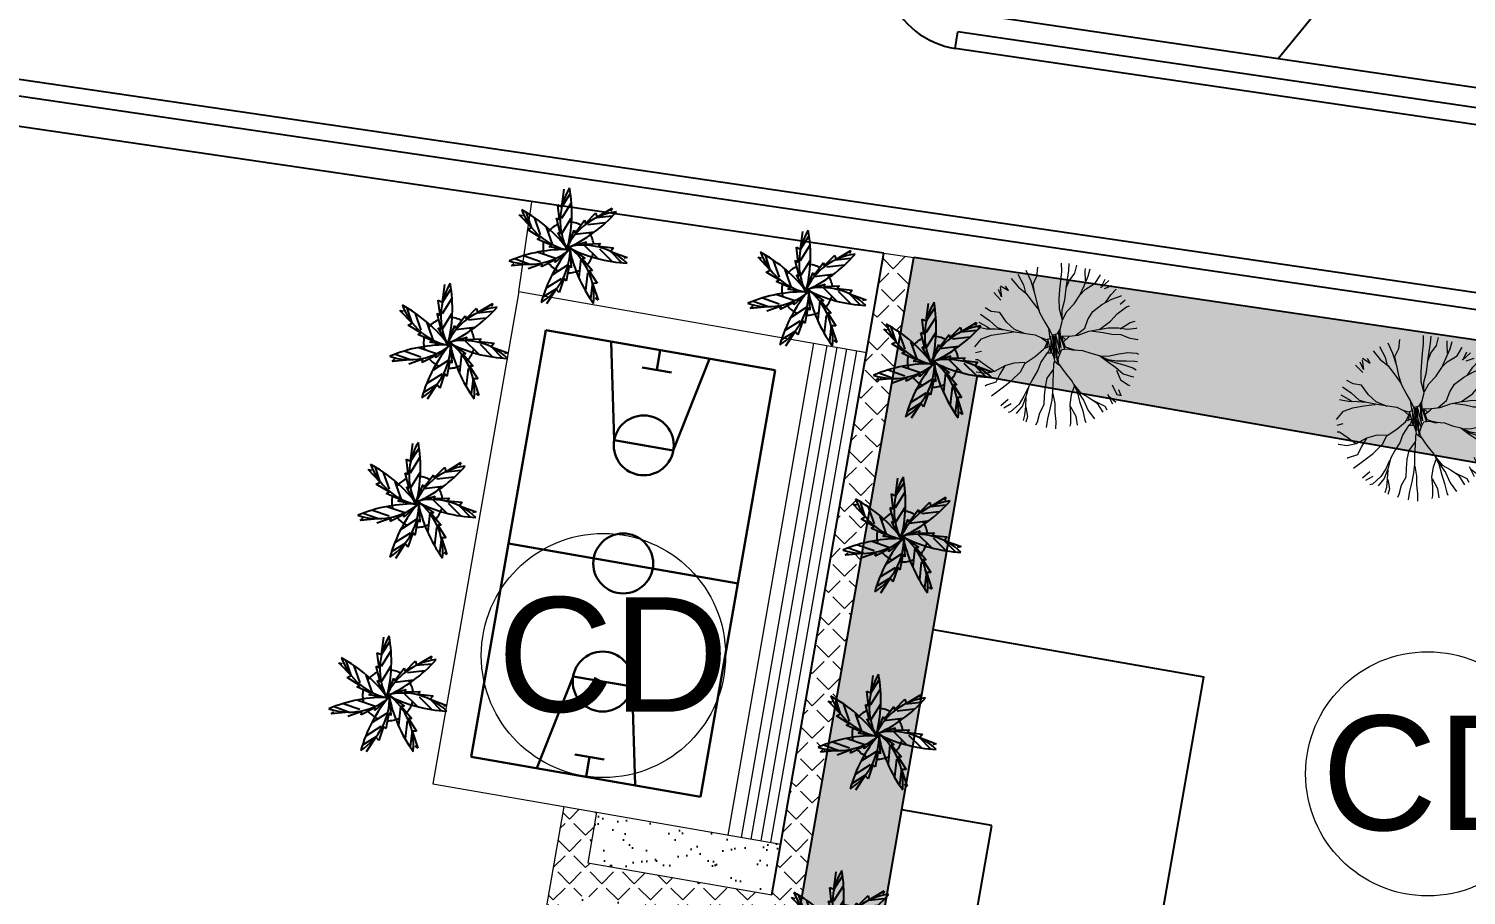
# Model space of a CAD drawing. Extents: x 472704 to 474638, y 1059265 to 1060325.
# Drawn here: x 473916 to 474002.3, y 1059805.7 to 1059857.8 of the extents above; entities that cross this region are included whole.
import ezdxf

# ---------------------------------------------------------------- set-up
doc = ezdxf.new("R2010")
doc.units = 0
doc.header["$LTSCALE"] = 0.4
doc.header["$MEASUREMENT"] = 0
doc.layers.get('0').update_dxf_attribs({"linetype": 'CONTINUOUS', "lineweight": 25})
for name, color, linetype, lineweight in [('AREAS VERDAS', 72, 'CONTINUOUS', 25), ('AREAS VERDES', 2, 'CONTINUOUS', 20), ('CANCHA', 7, 'CONTINUOUS', 30), ('CANCHAS', 52, 'CONTINUOUS', 25)]:
    doc.layers.add(name, color=color, linetype=linetype, lineweight=lineweight)
for name, color, linetype in [('PARCELASPEOPUESTAS', 3, 'CONTINUOUS'), ('PISOS', 8, 'CONTINUOUS'), ('TOPONIMIA', 1, 'CONTINUOUS'), ('VEGETACION', 3, 'CONTINUOUS'), ('VIAPROPUESTA', 7, 'CONTINUOUS')]:
    doc.layers.add(name, color=color, linetype=linetype)
doc.styles.add('ARIAL', font='arial.ttf')
pattern_1 = [(37.5, (0, 0), (-0.0629933581, 1.926823769), [0, -1.52, 0, -1.7, 0, -1.625]), (7.5, (0, 0), (1.769776705, 2.822146065), [0, -0.82, 0, -1.37, 0, -0.525]), (327.5, (-1.23, 0), (3.1141418618, 0.0056590535), [0, -0.5, 0, -1.8, 0, -2.35]), (317.5, (-1.23, 0), (3.0061266046, 0.877675565), [0, -0.25, 0, -1.18, 0, -1.35])]

# ---------------------------------------------------------------- blocks, each defined once
blk = doc.blocks.new('FUTBOL')
at = {"layer": 'CANCHAS', "color": 52, "linetype": 'Continuous'}
for p, q in [((473961.987, 1059773.928), (473973, 1059836.974)), ((473973, 1059836.974), (474071.508, 1059819.767)), ((473970.333, 1059821.705), (473986.587, 1059818.866)), ((473980.908, 1059786.358), (473986.587, 1059818.866)), ((473973.858, 1059809.923), (473968.44, 1059810.869)), ((473971.965, 1059799.087), (473973.858, 1059809.923))]:
    blk.add_line(p, q, dxfattribs=at)
blk = doc.blocks.new('MATA-P-01')
at = {"color": 84, "linetype": 'ByBlock'}
for p, q in [((18.7068, 144.4864), (18.7321, 144.4515)), ((18.7231, 144.4864), (18.7304, 144.458)), ((18.7448, 144.4994), (18.7448, 144.5014)), ((18.7576, 144.4645), (18.7448, 144.4994)), ((18.7902, 144.4864), (18.7883, 144.5167)), ((18.7991, 144.4449), (18.7902, 144.4864)), ((18.7973, 144.4668), (18.8065, 144.5037)), ((18.8065, 144.5037), (18.8081, 144.5144)), ((18.8462, 144.4883), (18.8445, 144.521)), ((18.8625, 144.4537), (18.8462, 144.4883)), ((18.8698, 144.458), (18.8717, 144.4929)), ((18.8717, 144.4929), (18.8752, 144.521)), ((18.8951, 144.4472), (18.8986, 144.4841)), ((18.8986, 144.4841), (18.9059, 144.5167)), ((18.9964, 144.4818), (18.9929, 144.4449)), ((18.6435, 144.4015), (18.6272, 144.4231)), ((18.6454, 144.4361), (18.6454, 144.4384)), ((18.6796, 144.4146), (18.6454, 144.4361)), ((18.6869, 144.4319), (18.6706, 144.458)), ((18.7141, 144.3862), (18.6796, 144.4146)), ((18.7013, 144.397), (18.6869, 144.4319)), ((18.7176, 144.4515), (18.6888, 144.4688)), ((18.7321, 144.4515), (18.7304, 144.4557)), ((18.7918, 144.4319), (18.7576, 144.4645)), ((18.8079, 144.4068), (18.7918, 144.4319)), ((18.8081, 144.4058), (18.7991, 144.4449)), ((18.868, 144.4239), (18.8625, 144.4537)), ((18.8643, 144.3754), (18.8679, 144.4211)), ((18.8679, 144.4211), (18.8698, 144.458)), ((18.8915, 144.4123), (18.8951, 144.4472)), ((19.0127, 144.4231), (18.9874, 144.3774)), ((18.9929, 144.4449), (19.0018, 144.41)), ((19.0399, 144.4602), (19.0127, 144.4231)), ((19.0689, 144.4384), (19.0382, 144.4015)), ((19.0907, 144.4166), (19.0562, 144.3885)), ((18.6163, 144.397), (18.6054, 144.4035)), ((18.647, 144.3624), (18.6163, 144.397)), ((18.6671, 144.3275), (18.647, 144.3624)), ((18.7448, 144.3513), (18.7141, 144.3862)), ((18.8244, 144.3666), (18.8081, 144.4058)), ((18.8462, 144.3317), (18.8244, 144.3666)), ((18.8662, 144.334), (18.8643, 144.3754)), ((18.8771, 144.334), (18.8861, 144.3731)), ((18.8861, 144.3731), (18.8915, 144.4123)), ((18.9874, 144.3774), (18.9711, 144.3405)), ((19.0219, 144.3709), (18.9855, 144.3382)), ((19.0018, 144.41), (18.9929, 144.3885)), ((19.0562, 144.3885), (19.0219, 144.3709)), ((19.0382, 144.4015), (19.0236, 144.3709)), ((19.0923, 144.3666), (19.107, 144.3819)), ((19.1268, 144.3797), (19.0923, 144.3666)), ((19.1268, 144.3731), (19.114, 144.3362)), ((19.114, 144.3362), (19.1322, 144.3624)), ((18.5601, 144.3209), (18.5584, 144.3232)), ((18.5946, 144.3101), (18.5601, 144.3209)), ((18.5891, 144.3382), (18.5709, 144.347)), ((18.6236, 144.3059), (18.5891, 144.3382)), ((18.6307, 144.3079), (18.5946, 144.3101)), ((18.6706, 144.2994), (18.6307, 144.3079)), ((18.7032, 144.2883), (18.6671, 144.3275)), ((18.7068, 144.2863), (18.6706, 144.2994)), ((18.7576, 144.3167), (18.7448, 144.3513)), ((18.763, 144.2798), (18.7576, 144.3167)), ((18.857, 144.2948), (18.8462, 144.3317)), ((18.857, 144.2928), (18.8771, 144.334)), ((18.8589, 144.2971), (18.8662, 144.334)), ((18.9529, 144.3059), (18.9241, 144.271)), ((18.9711, 144.3405), (18.9529, 144.3059)), ((18.9855, 144.3382), (18.9563, 144.3123)), ((19.1485, 144.347), (19.114, 144.3232)), ((18.5476, 144.2775), (18.544, 144.2798)), ((18.5818, 144.2775), (18.5476, 144.2775)), ((18.6163, 144.284), (18.5818, 144.2775)), ((18.6524, 144.2775), (18.6163, 144.284)), ((18.6869, 144.2775), (18.6524, 144.2775)), ((18.7359, 144.2747), (18.6869, 144.2775)), ((18.7448, 144.271), (18.7032, 144.2883)), ((18.7828, 144.2471), (18.7448, 144.271)), ((18.7918, 144.2449), (18.763, 144.2798)), ((18.8173, 144.2361), (18.7828, 144.2471)), ((18.8617, 144.242), (18.8256, 144.1822)), ((18.8398, 144.1822), (18.8617, 144.2435)), ((18.8421, 144.166), (18.8617, 144.242)), ((18.8516, 144.2276), (18.8589, 144.2557)), ((18.8589, 144.2557), (18.857, 144.2928)), ((18.8584, 144.2576), (18.8584, 144.2591)), ((18.8658, 144.2372), (18.8584, 144.2576)), ((18.9021, 144.2471), (18.8858, 144.2267)), ((18.9052, 144.2504), (18.8915, 144.2122)), ((18.904, 144.2491), (18.9005, 144.2449)), ((18.9241, 144.271), (18.904, 144.2491)), ((19.0744, 144.2406), (19.1086, 144.2733)), ((19.1086, 144.2733), (19.1431, 144.271)), ((19.1431, 144.271), (19.1703, 144.2798)), ((19.183, 144.2514), (19.1431, 144.2341)), ((18.5402, 144.1904), (18.5294, 144.1904)), ((18.5402, 144.223), (18.5313, 144.221)), ((18.5747, 144.2188), (18.5402, 144.223)), ((18.5747, 144.1839), (18.5402, 144.1904)), ((18.609, 144.2057), (18.5747, 144.2188)), ((18.6435, 144.1904), (18.609, 144.2057)), ((18.6796, 144.1819), (18.6435, 144.1904)), ((18.7195, 144.1861), (18.685, 144.1839)), ((18.7538, 144.1904), (18.7195, 144.1861)), ((18.7883, 144.1861), (18.7538, 144.1904)), ((18.7935, 144.1847), (18.781, 144.1864)), ((18.7828, 144.1864), (18.8029, 144.187)), ((18.814, 144.1856), (18.7935, 144.1847)), ((18.8029, 144.187), (18.8235, 144.1893)), ((18.8353, 144.1782), (18.814, 144.1856)), ((18.8154, 144.2361), (18.8516, 144.2276)), ((18.8204, 144.2298), (18.8159, 144.2358)), ((18.836, 144.2097), (18.8204, 144.2298)), ((18.8235, 144.1893), (18.836, 144.2097)), ((18.8256, 144.1822), (18.8452, 144.2293)), ((18.8452, 144.2293), (18.8291, 144.2199)), ((18.8731, 144.2315), (18.8421, 144.166)), ((18.8433, 144.124), (18.8731, 144.2315)), ((18.8854, 144.225), (18.8433, 144.124)), ((18.8858, 144.2267), (18.845, 144.1578)), ((18.8858, 144.2267), (18.857, 144.1382)), ((18.857, 144.1382), (18.8913, 144.2208)), ((18.8858, 144.2267), (18.8658, 144.2372)), ((18.8712, 144.2094), (18.8773, 144.2259)), ((18.8913, 144.2208), (18.8755, 144.1589)), ((18.8755, 144.1589), (18.8991, 144.2066)), ((18.9047, 144.2052), (18.8915, 144.2122)), ((18.8991, 144.2066), (18.8967, 144.1751)), ((18.8991, 144.1932), (18.9257, 144.2077)), ((18.904, 144.1708), (18.8991, 144.1932)), ((18.9277, 144.208), (18.9047, 144.2052)), ((18.9529, 144.2145), (18.9277, 144.208)), ((18.9893, 144.2122), (18.9529, 144.2145)), ((19.0328, 144.21), (18.9893, 144.2122)), ((18.991, 144.21), (19.0382, 144.2188)), ((19.0744, 144.21), (19.0328, 144.21)), ((19.0382, 144.2188), (19.0744, 144.2406)), ((19.0543, 144.2034), (19.0399, 144.208)), ((19.0907, 144.1904), (19.0543, 144.2034)), ((19.1124, 144.2057), (19.0744, 144.21)), ((19.107, 144.2122), (19.0814, 144.21)), ((19.1249, 144.1773), (19.0907, 144.1904)), ((19.1431, 144.2341), (19.107, 144.2122)), ((19.1485, 144.1992), (19.1124, 144.2057)), ((19.1485, 144.208), (19.1322, 144.2015)), ((19.183, 144.2188), (19.1485, 144.208)), ((19.1847, 144.1992), (19.1485, 144.1992)), ((18.5421, 144.1623), (18.5277, 144.1578)), ((18.5402, 144.1274), (18.5313, 144.1274)), ((18.5764, 144.1317), (18.5402, 144.1274)), ((18.5802, 144.1666), (18.5421, 144.1623)), ((18.6109, 144.1773), (18.5747, 144.1839)), ((18.6109, 144.1512), (18.5764, 144.1317)), ((18.6163, 144.1688), (18.5802, 144.1666)), ((18.6054, 144.1405), (18.5818, 144.1056)), ((18.647, 144.1754), (18.6109, 144.1773)), ((18.647, 144.1666), (18.6109, 144.1512)), ((18.6635, 144.1744), (18.6163, 144.1688)), ((18.6834, 144.1839), (18.647, 144.1666)), ((18.685, 144.1839), (18.647, 144.1754)), ((18.8403, 144.1578), (18.8353, 144.1782)), ((18.836, 144.1166), (18.8433, 144.1376)), ((18.8433, 144.1376), (18.8403, 144.1578)), ((18.8589, 144.1362), (18.8558, 144.1257)), ((18.8714, 144.1572), (18.8589, 144.1362)), ((18.8915, 144.1532), (18.8714, 144.1572)), ((18.8851, 144.181), (18.8866, 144.16)), ((18.9059, 144.1683), (18.8851, 144.181)), ((18.8866, 144.16), (18.8908, 144.1527)), ((18.8915, 144.1535), (18.9078, 144.1121)), ((18.9078, 144.1643), (18.904, 144.1708)), ((18.935, 144.1297), (18.9078, 144.1643)), ((18.9692, 144.0948), (18.935, 144.1297)), ((19.1594, 144.1558), (19.1249, 144.1773)), ((19.1793, 144.1186), (19.1594, 144.1558)), ((18.5476, 144.0925), (18.5402, 144.0905)), ((18.5818, 144.1056), (18.5476, 144.0925)), ((18.6109, 144.0794), (18.5837, 144.0448)), ((18.8046, 144.0882), (18.7701, 144.0602)), ((18.8391, 144.1209), (18.8046, 144.0882)), ((18.8353, 144.1158), (18.8346, 144.1166)), ((18.8554, 144.1257), (18.8353, 144.1158)), ((18.8445, 144.0426), (18.8499, 144.0794)), ((18.8499, 144.0794), (18.8554, 144.1143)), ((18.8535, 144.0925), (18.8717, 144.0536)), ((18.8554, 144.1143), (18.8558, 144.1257)), ((18.9078, 144.1121), (18.9132, 144.0775)), ((18.9132, 144.0775), (18.9258, 144.0426)), ((18.9801, 144.0579), (18.9692, 144.0948)), ((18.9711, 144.097), (19.0127, 144.086)), ((19.0127, 144.086), (19.0472, 144.0687)), ((19.1195, 144.0536), (19.1575, 144.0709)), ((19.1722, 144.097), (19.1504, 144.1078)), ((19.1575, 144.0709), (19.1667, 144.0687)), ((18.5837, 144.0448), (18.5655, 144.0448)), ((18.5818, 144.0664), (18.5674, 144.0448)), ((18.6144, 144.0318), (18.5818, 144.0145)), ((18.5927, 144.0034), (18.6198, 144.0383)), ((18.6943, 144.0122), (18.6562, 143.9969)), ((18.7285, 144.023), (18.6943, 144.0122)), ((18.7467, 144.0318), (18.7106, 143.9969)), ((18.7429, 144.0252), (18.725, 143.9884)), ((18.763, 144.0514), (18.7285, 144.023)), ((18.7701, 144.0602), (18.7429, 144.0252)), ((18.7576, 144.0426), (18.763, 144.0079)), ((18.8372, 144.0057), (18.8445, 144.0426)), ((18.8717, 144.0187), (18.8679, 143.9818)), ((18.8717, 144.0536), (18.8717, 144.0187)), ((18.9258, 144.0426), (18.9366, 144.0079)), ((19.0092, 144.0145), (18.9801, 144.0579)), ((19.0399, 143.9796), (19.0092, 144.0145)), ((19.0472, 144.0687), (19.0597, 144.0318)), ((19.0472, 144.0687), (19.0833, 144.0383)), ((19.0597, 144.0318), (19.0689, 143.9969)), ((19.0833, 144.0383), (19.1178, 144.023)), ((19.0852, 144.0383), (19.1195, 144.0536)), ((19.1178, 144.023), (19.1521, 144.021)), ((19.1521, 144.021), (19.154, 144.021)), ((18.6217, 143.9903), (18.6109, 143.9773)), ((18.6716, 144.0031), (18.6217, 143.9903)), ((18.6562, 143.9969), (18.6253, 143.9642)), ((18.6834, 143.96), (18.6524, 143.9316)), ((18.7106, 143.9969), (18.6834, 143.96)), ((18.725, 143.9884), (18.7051, 143.9535)), ((18.7576, 143.9623), (18.7285, 143.9274)), ((18.7611, 143.9688), (18.7502, 143.9316)), ((18.763, 144.0079), (18.7611, 143.9688)), ((18.8209, 143.96), (18.8136, 143.9251)), ((18.8353, 143.9969), (18.8209, 143.96)), ((18.8336, 143.9708), (18.8372, 144.0057)), ((18.8336, 143.9339), (18.8336, 143.9708)), ((18.8679, 143.9818), (18.8625, 143.9469)), ((18.9385, 143.96), (18.9331, 143.9251)), ((18.9366, 144.0079), (18.9385, 143.9688)), ((18.9385, 143.9991), (18.9475, 143.9642)), ((18.9385, 143.9688), (18.9458, 143.9251)), ((18.9475, 143.9642), (18.9603, 143.9296)), ((19.0744, 143.9404), (19.0399, 143.9796)), ((19.0689, 143.9969), (19.1032, 143.9773)), ((19.1032, 143.9773), (19.107, 143.973)), ((18.6888, 143.9186), (18.6834, 143.91)), ((18.7051, 143.9535), (18.6888, 143.9186)), ((18.7285, 143.9274), (18.7158, 143.8924)), ((18.7502, 143.9316), (18.7429, 143.8947)), ((18.8136, 143.9251), (18.8027, 143.8905)), ((18.8353, 143.8947), (18.8336, 143.9339)), ((18.8625, 143.9469), (18.8733, 143.91)), ((18.8733, 143.91), (18.8752, 143.8729)), ((18.9312, 143.9231), (18.9168, 143.8882)), ((18.9331, 143.9251), (18.9295, 143.8905)), ((18.9458, 143.9251), (18.9638, 143.8905)), ((18.9603, 143.9296), (18.9874, 143.8924)), ((19.0165, 143.9035), (18.991, 143.9251)), ((19.0309, 143.91), (19.0073, 143.9404)), ((18.7429, 143.8947), (18.7429, 143.8839)), ((18.8027, 143.8905), (18.7973, 143.8621)), ((18.8336, 143.8598), (18.8353, 143.8947)), ((18.8752, 143.8729), (18.8788, 143.8598)), ((18.9168, 143.8882), (18.9187, 143.8644)), ((18.9295, 143.8905), (18.9312, 143.8686)), ((18.9874, 143.8924), (18.9964, 143.8882))]:
    blk.add_line(p, q, dxfattribs=at)
blk = doc.blocks.new('PALME01')
at = {"layer": 'VEGETACION'}
for p, q in [((-0.317, 2.46), (-0.142, 3.506)), ((-0.34, 1.766), (0.257, 2.649)), ((-0.337, 2.42), (0.219, 3.223)), ((-2.175, 1.264), (-2.883, 2.052)), ((-2.883, 2.052), (-2.684, 1.995)), ((-2.156, 1.223), (-2.437, 2.158)), ((-1.646, 0.813), (-1.964, 1.831)), ((-0.454, 0.84), (-0.662, 1.777)), ((-0.662, 1.777), (-0.481, 1.686)), ((-0.481, 1.686), (-0.558, 2.581)), ((-0.558, 2.581), (-0.317, 2.46)), ((-0.393, 0.81), (0.234, 1.754)), ((1.069, 1.399), (1.721, 2.018)), ((1.721, 2.018), (1.776, 1.753)), ((1.732, 1.744), (2.707, 1.81)), ((1.776, 1.753), (2.703, 2.269)), ((2.703, 2.269), (2.603, 2.087)), ((-2.42, 1.151), (-2.175, 1.264)), ((-1.671, 0.653), (-2.42, 1.151)), ((-0.932, 0.175), (-1.279, 1.254)), ((-0.085, -0.127), (-0.614, 0.921)), ((-0.614, 0.921), (-0.454, 0.84)), ((-0.101, -0.041), (0.388, 1.026)), ((0.388, 1.026), (0.425, 0.85)), ((0.425, 0.85), (1.028, 1.597)), ((0.439, 0.784), (1.568, 0.882)), ((1.028, 1.597), (1.069, 1.399)), ((1.22, 1.338), (2.282, 1.422)), ((-1.855, 0.569), (-1.671, 0.653)), ((-0.994, 0.147), (-1.855, 0.569)), ((-1.157, 0.072), (-0.994, 0.147)), ((-0.007, -0.168), (-1.157, 0.072)), ((-0.045, 0.025), (1.095, 0.308)), ((0.043, 0.022), (0.975, -0.693)), ((0.938, 0.118), (1.718, -0.704)), ((1.095, 0.308), (0.981, 0.17)), ((0.981, 0.17), (1.94, 0.164)), ((1.94, 0.164), (1.811, 0.008)), ((1.811, 0.008), (2.701, -0.116)), ((-2.354, -0.945), (-3.261, -0.582)), ((-1.716, -0.802), (-2.71, -0.417)), ((-0.772, -0.642), (-1.832, -0.24)), ((-0.788, -0.707), (-1.655, -1.118)), ((0.073, -0.132), (-0.832, -0.882)), ((-0.832, -0.882), (-0.788, -0.707)), ((0.095, -0.048), (0.117, -1.222)), ((0.727, -0.688), (0.572, -1.81)), ((0.975, -0.693), (0.795, -0.689)), ((0.795, -0.689), (1.389, -1.443)), ((1.857, -0.147), (2.586, -0.926)), ((2.494, -0.295), (3.154, -1.016)), ((2.701, -0.116), (2.529, -0.324)), ((2.529, -0.324), (3.51, -0.727)), ((3.51, -0.727), (3.305, -0.762)), ((-3.456, -0.997), (-3.287, -0.876)), ((-2.398, -0.934), (-3.456, -0.997)), ((-1.606, -0.922), (-2.463, -1.196)), ((-1.655, -1.118), (-1.606, -0.922)), ((-0.034, -1.026), (-1.008, -1.604)), ((0.008, -1.079), (-0.211, -2.013)), ((0.117, -1.222), (0.008, -1.079)), ((1.094, -1.572), (0.939, -2.627)), ((1.389, -1.443), (1.186, -1.439)), ((1.186, -1.439), (1.644, -2.213)), ((-0.783, -2.452), (-1.632, -2.934)), ((-0.818, -2.479), (-1.429, -3.346)), ((-0.497, -1.864), (-1.418, -2.401)), ((-0.654, -2.693), (-0.818, -2.479)), ((-0.335, -1.853), (-0.654, -2.693)), ((-0.211, -2.013), (-0.335, -1.853)), ((1.375, -2.163), (1.223, -3.128)), ((1.374, -2.208), (1.671, -3.226)), ((1.644, -2.213), (1.374, -2.208)), ((1.671, -3.226), (1.516, -3.088))]:
    blk.add_line(p, q, dxfattribs=at)
for centre, radius, start, end in [((3.351, 1.474), 3.79, 146.51256, 204.97692), ((-8.282, 2.339), 8.56, 343.25676, 8.23271), ((0.884, 3.517), 3.79, 197.94113, 256.40549), ((-7.046, -5.039), 8.56, 34.68533, 59.66128), ((-3.284, 7.905), 8.56, 291.82819, 316.80414), ((3.292, -1.73), 3.79, 95.08398, 153.54835), ((0, 0), 1.528, 112.34106, 140.89589), ((0, 0), 1.528, 58.73723, 86.9078), ((0, 0), 1.528, 165.43041, 194.12308), ((0.751, -3.681), 3.79, 43.65541, 102.11978), ((4.184, 7.468), 8.56, 240.39962, 265.37557), ((-2.359, -2.911), 3.79, 352.22684, 50.6912), ((8.498, 1.357), 8.56, 188.97105, 213.947), ((0, 0), 1.528, 6.2517, 34.07198), ((-0.508, -8.673), 8.56, 86.1139, 111.08986), ((-2.252, 2.861), 3.79, 249.3697, 307.83406), ((-3.695, 0.001), 3.79, 300.79827, 359.26263), ((6.411, -5.826), 8.56, 137.54248, 162.51843), ((0, 0), 1.528, 315.67158, 343.39322), ((0, 0), 1.528, 216.74195, 245.16814), ((0, 0), 1.528, 266.3653, 294.33993)]:
    blk.add_arc(centre, radius, start, end, dxfattribs=at)
blk = doc.blocks.new('PALMERA')
at = {"layer": 'AREAS VERDES'}
blk.add_blockref('PALME01', (-88.824, 0.822), dxfattribs=at)
blk = doc.blocks.new('CANCHAMULTIPLE')
at = {"layer": 'CANCHA'}
for p, q in [((-1.783, 29.476), (-13.675, 22.126)), ((11.892, 7.35), (-1.783, 29.476)), ((-13.675, 22.126), (0, 0)), ((0, 0), (11.892, 7.35))]:
    blk.add_line(p, q, dxfattribs=at)
at = {"layer": 'CANCHA', "ltscale": 0.5}
for p, q in [((-3.151, 21.807), (-5.184, 27.37)), ((-7.868, 24.297), (-6.337, 25.245)), ((-7.103, 24.771), (-7.734, 25.791)), ((-6.212, 19.912), (-10.285, 24.212)), ((-6.212, 19.912), (-3.151, 21.807)), ((-6.843, 11.053), (5.06, 18.423)), ((1.368, 7.669), (4.429, 9.564)), ((4.429, 9.564), (8.502, 5.264)), ((1.368, 7.669), (3.401, 2.106)), ((4.555, 4.231), (6.085, 5.179)), ((5.952, 3.685), (5.32, 4.705))]:
    blk.add_line(p, q, dxfattribs=at)
for centre in [(-4.681, 20.86), (-0.891, 14.738), (2.899, 8.616)]:
    blk.add_circle(centre, 1.8, dxfattribs=at)

msp = doc.modelspace()

# ---------------------------------------------------------------- hatches: boundary and pattern name
at = {"layer": 'AREAS VERDAS'}
h = msp.add_hatch(dxfattribs=at)
h.set_pattern_fill('AR-SAND', color=64, style=0)
h.set_pattern_definition(pattern_1)
h.paths.add_polyline_path([(474070.56, 1059829.183), (474000, 1059839.525), (474000, 1059832.258), (474071.508, 1059819.767), (474068.056, 1059800), (474068.777, 1059800), (474073.895, 1059824.404, 0.432243)])
h.paths.add_polyline_path([(473969.16, 1059844.045), (473961.466, 1059800), (473966.541, 1059800), (473973, 1059836.974), (474000, 1059832.258), (474000, 1059839.525)])
h.paths.add_polyline_path([(473966.541, 1059800), (473961.466, 1059800), (473955.466, 1059765.654), (473990.763, 1059757.515), (473994.461, 1059758.715), (473995.218, 1059763.048), (473961.127, 1059769.003), (473961.987, 1059773.928)])
h.paths.add_polyline_path([(474058.703, 1059751.959), (474015.872, 1059759.44), (474014.921, 1059753.996), (474017.719, 1059751.298), (474052.705, 1059743.23, 0.420068), (474057.518, 1059746.307)])
h = msp.add_hatch(dxfattribs=at)
h.set_pattern_fill('AR-SAND', color=64, style=0)
h.set_pattern_definition(pattern_1)
h.paths.add_polyline_path([(473960.644, 1059805.759), (473961.177, 1059808.806), (473950.117, 1059810.721), (473949.588, 1059807.69)])
h.paths.add_polyline_path([(473959.771, 1059800.758), (473960.3, 1059803.789), (473949.244, 1059805.72), (473948.714, 1059802.689)])
at = {"layer": 'PISOS', "linetype": 'Continuous', "lineweight": 20}
h = msp.add_hatch(dxfattribs=at)
h.set_pattern_fill('ANGLE', color=256, scale=5, angle=45, style=0)
h.set_pattern_definition([(45, (0, 0), (-0.9722718241, 0.9722718241), [1, -0.375]), (135, (0, 0), (-0.9722718241, -0.9722718241), [1, -0.375])])
h.paths.add_polyline_path([(473950.117, 1059810.721), (473948.147, 1059811.063), (473946.744, 1059803.033), (473948.714, 1059802.689), (473949.244, 1059805.72), (473960.3, 1059803.789), (473953.772, 1059766.417), (473955.545, 1059766.107), (473955.825, 1059767.707), (473955.821, 1059767.706), (473955.825, 1059767.709), (473955.868, 1059767.954, -0.013055), (473955.679, 1059768.012, -0.006775), (473955.894, 1059768.1), (473956.349, 1059770.71), (473956.289, 1059770.773), (473956.357, 1059770.756), (473957.776, 1059778.876, -0.066858), (473956.785, 1059779.069, -0.033763), (473957.876, 1059779.449), (473958.113, 1059780.807), (473957.889, 1059780.945), (473958.136, 1059781.069), (473958.134, 1059781.075, -0.080339), (473957.546, 1059782.132, -0.02468), (473958.268, 1059781.695), (473959.754, 1059790.202, -0.026541), (473959.367, 1059790.31, -0.013693), (473959.803, 1059790.482), (473960.213, 1059792.826), (473959.977, 1059793.071), (473960.244, 1059793.005), (473960.254, 1059793.066, -0.02197), (473960.127, 1059793.373, -0.005504), (473960.292, 1059793.282), (473961.933, 1059802.674, -0.048989), (473961.211, 1059802.841, -0.024992), (473962.014, 1059803.137), (473962.361, 1059805.124, -0.057709), (473961.971, 1059805.904, -0.016129), (473962.449, 1059805.627), (473963.997, 1059814.491, -0.039045), (473963.424, 1059814.635, -0.020023), (473964.065, 1059814.878), (473964.455, 1059817.113, -0.042641), (473964.184, 1059817.698, -0.011403), (473964.524, 1059817.505), (473966.056, 1059826.28, -0.07715), (473964.911, 1059826.478, -0.038713), (473966.165, 1059826.901), (473966.379, 1059828.13), (473966.015, 1059828.355), (473966.261, 1059828.478), (473966.26, 1059828.484, -0.080339), (473965.671, 1059829.542, -0.029628), (473966.533, 1059829.008), (473967.891, 1059836.784, -0.076541), (473966.755, 1059836.983, -0.038422), (473967.999, 1059837.403), (473968.215, 1059838.639), (473967.859, 1059838.859), (473968.106, 1059838.983), (473968.104, 1059838.988, -0.080339), (473967.515, 1059840.046, -0.029335), (473968.369, 1059839.518), (473969.16, 1059844.045), (473967.378, 1059844.307), (473960.644, 1059805.759), (473949.588, 1059807.69)])

# ---------------------------------------------------------------- linework, layer by layer
at = {"layer": 'PARCELASPEOPUESTAS', "linetype": 'Continuous'}
for p in [(474024.287, 1059896.819), (474015.252, 1059852.45)]:
    msp.add_line(p, (473991.061, 1059855.995), dxfattribs=at)
at = {"layer": 'PISOS', "linetype": 'Continuous', "lineweight": 20}
for p, q in [((473967.378, 1059844.307), (473969.16, 1059844.045)), ((473948.147, 1059811.063), (473950.117, 1059810.721))]:
    msp.add_line(p, q, dxfattribs=at)
at = {"layer": 'TOPONIMIA', "linetype": 'Continuous', "lineweight": 20}
for centre in [(473950.527, 1059820.143), (474000.036, 1059813.035)]:
    msp.add_circle(centre, 7.334, dxfattribs=at)
at = {"layer": 'VIAPROPUESTA', "linetype": 'Continuous'}
for p, q in [((474071.273, 1059831.908), (473874.901, 1059860.691)), ((474071.128, 1059830.919), (473874.756, 1059859.702)), ((473991.061, 1059855.995), (473970.355, 1059859.03)), ((473971.659, 1059856.616), (473971.804, 1059857.605)), ((474013.274, 1059851.527), (473971.804, 1059857.605)), ((474013.129, 1059850.537), (473971.659, 1059856.616)), ((473960.644, 1059805.759), (473967.378, 1059844.307)), ((473955.466, 1059765.654), (473969.16, 1059844.045)), ((474070.56, 1059829.183), (473969.16, 1059844.045))]:
    msp.add_line(p, q, dxfattribs=at)
at = {"layer": 'VIAPROPUESTA', "linetype": 'Continuous', "lineweight": 20}
for p, q in [((473945.44, 1059842.001), (473946.232, 1059847.406)), ((473945.44, 1059842.001), (473940.274, 1059812.425)), ((473945.44, 1059842.001), (473966.338, 1059838.351)), ((473947.066, 1059839.687), (473960.838, 1059837.282)), ((473963.152, 1059838.908), (473957.99, 1059809.358)), ((473958.812, 1059809.216), (473963.973, 1059838.764)), ((473959.403, 1059809.113), (473964.564, 1059838.661)), ((473959.994, 1059809.011), (473965.155, 1059838.558)), ((473960.586, 1059808.909), (473965.747, 1059838.454)), ((473940.274, 1059812.425), (473948.147, 1059811.062)), ((473948.147, 1059811.063), (473946.744, 1059803.033)), ((473950.117, 1059810.721), (473949.588, 1059807.69)), ((473950.117, 1059810.721), (473961.177, 1059808.806)), ((473949.588, 1059807.69), (473960.644, 1059805.759)), ((473949.588, 1059807.69), (473960.644, 1059805.759))]:
    msp.add_line(p, q, dxfattribs=at)
at = {"layer": 'VIAPROPUESTA', "linetype": 'Continuous'}
msp.add_lwpolyline([(473967.378, 1059844.307), (473872.109, 1059858.27), (473862.415, 1059867.215), (473828.28, 1059839.104), (473831.459, 1059835.245), (473799.899, 1059809.254)], dxfattribs=at)
msp.add_arc((473972.385, 1059861.563), 5, 140.85888, 261.66132, dxfattribs=at)

# ---------------------------------------------------------------- block references
at = {"layer": 'AREAS VERDAS', "linetype": 'Continuous', "lineweight": 20, "rotation": 1.972147739680779}
for p in [(474037.225, 1059846.893), (474051.565, 1059844.346), (474030.055, 1059841.161), (474028.143, 1059831.608), (474026.39, 1059819.985)]:
    msp.add_blockref('PALMERA', p, dxfattribs=at)
at = {"layer": 'AREAS VERDAS', "linetype": 'Continuous', "rotation": 1.972147739680779}
for p in [(474059.116, 1059840.027), (474057.272, 1059829.523), (474055.786, 1059817.68), (474053.573, 1059805.886)]:
    msp.add_blockref('PALMERA', p, dxfattribs=at)
at = {"layer": 'AREAS VERDES', "linetype": 'Continuous', "ltscale": 0.5, "xscale": -14.99999999996515, "yscale": 15, "zscale": 15, "rotation": 348.5314147924839}
for p in [(473824.951, 1057662.86), (473846.683, 1057658.507)]:
    msp.add_blockref('MATA-P-01', p, dxfattribs=at)
at = {"layer": 'CANCHAS', "linetype": 'Continuous', "lineweight": 20, "rotation": 318.3740194160561}
for p in [(473942.59, 1059814.064), (473936.024, 1059776.471)]:
    msp.add_blockref('CANCHAMULTIPLE', p, dxfattribs=at)
at = {"layer": 'CANCHAS', "linetype": 'Continuous'}
msp.add_blockref('FUTBOL', (0, 0), dxfattribs=at)

# ---------------------------------------------------------------- texts
at = {"layer": 'TOPONIMIA', "linetype": 'Continuous', "style": 'ARIAL'}
for p in [(473944.154, 1059816.759), (473993.663, 1059809.651)]:
    msp.add_text('CD', height=6.8829, dxfattribs=at).set_placement(p)

doc.saveas('drawing.dxf')
